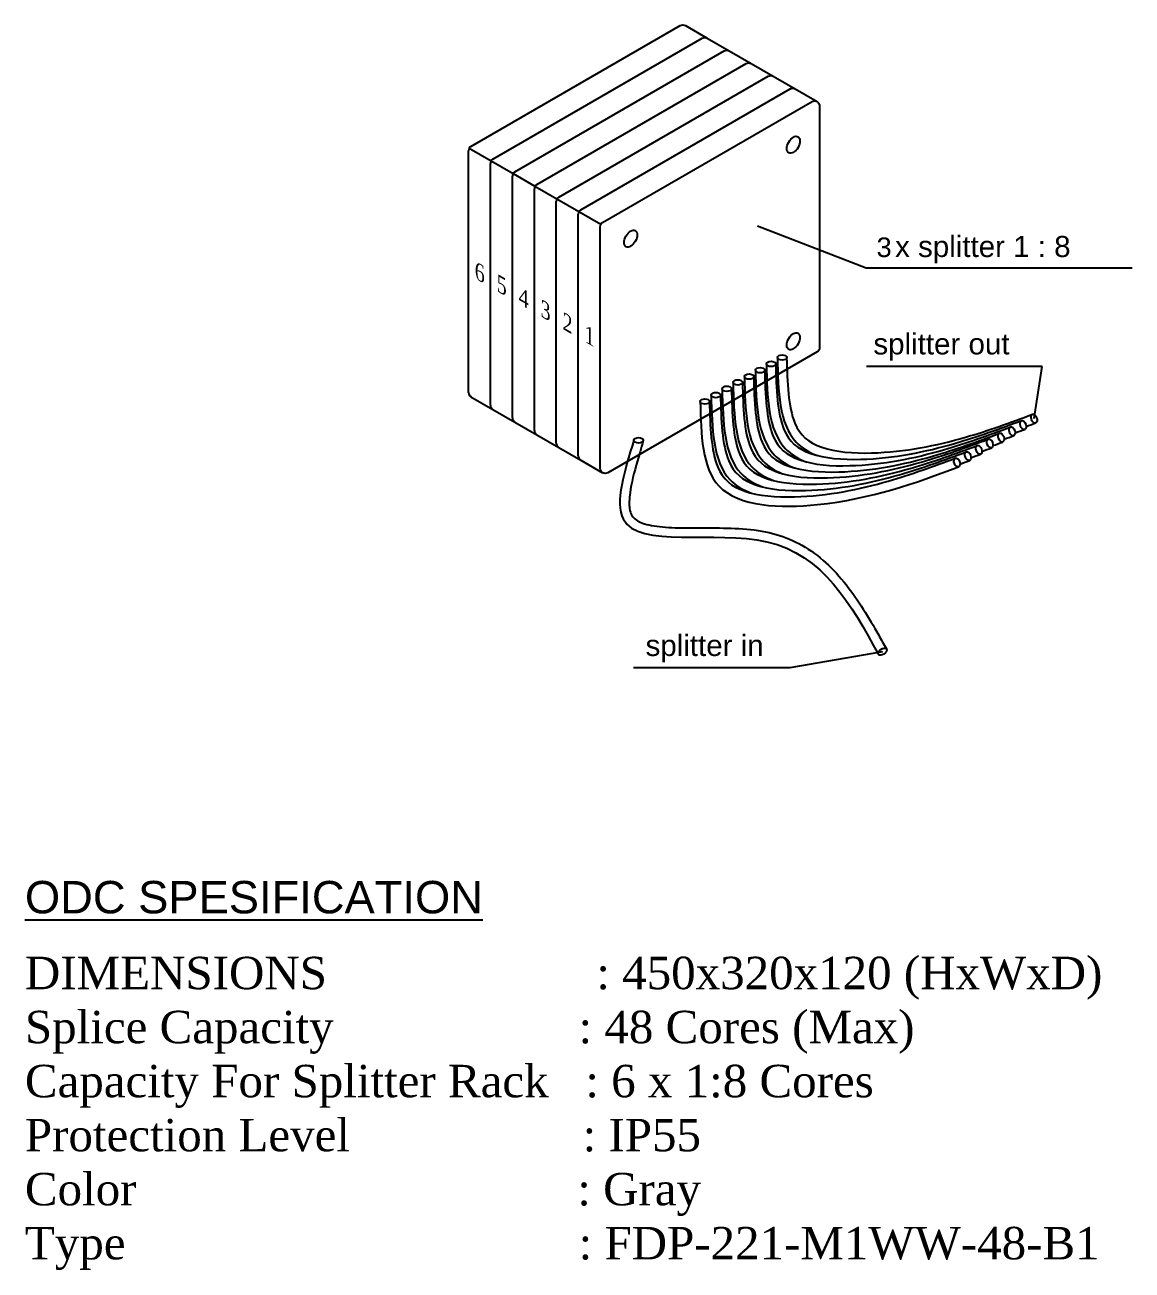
# Model space of a CAD drawing. Header units: metres. Extents: x 13679654 to 13688052, y 67972 to 70803.
# Drawn here: x 13684846.7 to 13684936.5, y 70465.3 to 70566.3 of the extents above; entities that cross this region are included whole.
import ezdxf
from ezdxf.enums import TextEntityAlignment as Align

# ---------------------------------------------------------------- set-up
doc = ezdxf.new("R2010")
doc.units = ezdxf.units.M
doc.header["$MEASUREMENT"] = 0
doc.layers.add('FDT STRUCTURE', color=7, linetype='Continuous')
doc.styles.get("Standard").update_dxf_attribs({"font": 'arial.ttf'})
doc.styles.add('Times-Roman', font='times.ttf')
doc.dimstyles.get("Standard").update_dxf_attribs({"dimtxt": 0.18, "dimasz": 0.18, "dimexe": 0.18, "dimexo": 0.0625, "dimgap": 0.09, "dimtad": 0, "dimtih": 1, "dimtoh": 1, "dimdec": 4, "dimzin": 0, "dimdsep": 46, "dimtxsty": 'Standard', "dimcen": 0.09, "dimadec": 0, "dimazin": 0, "dimtfac": 1, "dimtdec": 4, "dimtofl": 0, "dimtmove": 0, "dimatfit": 3, "dimfxl": 1, "dimtolj": 1, "dimtzin": 0, "dimarcsym": 0})

msp = doc.modelspace()

# ---------------------------------------------------------------- linework, layer by layer
at = {"layer": 'FDT STRUCTURE'}
for p, q in [((13684882.67, 70536.47), (13684882.67, 70556.07)), ((13684884.45, 70535.44), (13684884.45, 70555.05)), ((13684886.23, 70534.41), (13684886.23, 70554.02)), ((13684888.01, 70533.39), (13684888.01, 70552.99)), ((13684889.79, 70532.36), (13684889.79, 70551.96)), ((13684891.57, 70531.33), (13684891.57, 70550.93))]:
    msp.add_line(p, q, dxfattribs=at)
for points in [[(13684882.87, 70556.43), (13684899.85, 70566.23, -0.267949), (13684900.26, 70566.23)], [(13684884.65, 70555.4), (13684901.63, 70565.2, -0.267949), (13684902.04, 70565.2)], [(13684886.43, 70554.37), (13684903.41, 70564.18, -0.267949), (13684903.82, 70564.18)], [(13684888.21, 70553.35), (13684905.19, 70563.15, -0.267949), (13684905.6, 70563.15)], [(13684889.99, 70552.32), (13684906.97, 70562.12, -0.267949), (13684907.38, 70562.12)], [(13684891.77, 70551.29), (13684908.75, 70561.09, -0.267949), (13684909.16, 70561.09)]]:
    msp.add_lwpolyline(points, format="xyb", dxfattribs=at)
for points in [[(13684900.26, 70566.23), (13684902.04, 70565.2)], [(13684902.04, 70565.2), (13684903.82, 70564.18)], [(13684903.82, 70564.18), (13684905.6, 70563.15)], [(13684905.6, 70563.15), (13684907.38, 70562.12)], [(13684907.38, 70562.12), (13684909.16, 70561.09)], [(13684909.16, 70561.09), (13684910.94, 70560.06)], [(13684882.72, 70556.28), (13684884.5, 70555.25)], [(13684884.5, 70555.25), (13684886.28, 70554.22)], [(13684886.28, 70554.22), (13684888.06, 70553.2)], [(13684888.06, 70553.2), (13684889.84, 70552.17)], [(13684889.84, 70552.17), (13684891.62, 70551.14)], [(13684891.62, 70551.14), (13684893.4, 70550.11)], [(13684882.87, 70536.11), (13684884.65, 70535.09)], [(13684884.65, 70535.09), (13684886.43, 70534.06)], [(13684886.43, 70534.06), (13684888.21, 70533.03)], [(13684888.21, 70533.03), (13684889.99, 70532)], [(13684889.99, 70532), (13684891.77, 70530.97)], [(13684891.77, 70530.97), (13684893.55, 70529.95)], [(13684916.24, 70515.43), (13684908.73, 70514.12), (13684896.06, 70514.12)]]:
    msp.add_lwpolyline(points, dxfattribs=at)
msp.add_lwpolyline([(13684893.35, 70530.3), (13684893.35, 70549.91, -0.267949), (13684893.55, 70550.26), (13684910.53, 70560.06, -0.57735), (13684911.15, 70559.71), (13684911.15, 70540.1, -0.267949), (13684910.94, 70539.75), (13684893.96, 70529.95, -0.57735)], format="xyb", close=True, dxfattribs=at)
for centre, start, end in [((13684908.96, 70560.74), 60, 120), ((13684883.08, 70556.07), 120, 180), ((13684884.86, 70555.05), 120, 180), ((13684886.64, 70554.02), 120, 180), ((13684888.42, 70552.99), 120, 180), ((13684890.2, 70551.96), 120, 180), ((13684891.98, 70550.93), 120, 180), ((13684883.08, 70536.47), 180, 240), ((13684884.86, 70535.44), 180, 240), ((13684886.64, 70534.41), 180, 240), ((13684888.42, 70533.39), 180, 240), ((13684890.2, 70532.36), 180, 240), ((13684891.98, 70531.33), 180, 240)]:
    msp.add_arc(centre, 0.411, start, end, dxfattribs=at)
for centre, major_axis, ratio in [((13684909.02, 70556.56), (-0.378, -0.654), 0.57735), ((13684895.82, 70548.94), (-0.378, -0.654), 0.57735), ((13684909.02, 70540.62), (-0.378, -0.654), 0.57735), ((13684908.1, 70539.3), (-0.378, 0), 0.57735), ((13684906.32, 70538.27), (-0.378, 0), 0.57735), ((13684907.21, 70538.78), (-0.378, 0), 0.57735), ((13684904.51, 70537.28), (-0.378, 0), 0.57735), ((13684905.43, 70537.75), (-0.378, 0), 0.57735), ((13684902.73, 70536.25), (-0.378, 0), 0.57735), ((13684903.62, 70536.76), (-0.378, 0), 0.57735), ((13684901.84, 70535.73), (-0.378, 0), 0.57735), ((13684928.54, 70534.34), (0.13, -0.353), 0.598168), ((13684926.76, 70533.31), (0.13, -0.353), 0.598168), ((13684927.65, 70533.82), (0.13, -0.353), 0.598168), ((13684896.46, 70532.58), (-0.378, 0), 0.57735), ((13684924.96, 70532.32), (0.13, -0.353), 0.598168), ((13684925.87, 70532.8), (0.13, -0.353), 0.598168), ((13684923.18, 70531.29), (0.13, -0.353), 0.598168), ((13684924.07, 70531.8), (0.13, -0.353), 0.598168), ((13684922.29, 70530.78), (0.13, -0.353), 0.598168), ((13684916.24, 70515.43), (-0.324, -0.218), 0.58247)]:
    msp.add_ellipse(centre, major_axis=major_axis, ratio=ratio, dxfattribs=at)
for points, knots in [([(13684908.47, 70539.31), (13684908.52, 70537.26), (13684908.6, 70535.28), (13684909.56, 70532.98), (13684910.23, 70532.4), (13684912.43, 70531.63), (13684913.88, 70531.51), (13684918.09, 70531.64), (13684920.64, 70532.16), (13684924.84, 70533.37), (13684926.62, 70534.03), (13684928.41, 70534.69)], [0, 0, 0, 0, 0.1638999, 0.1638999, 0.2888429, 0.2888429, 0.4137858, 0.4137858, 0.6423938, 0.6423938, 0.8263053, 0.8263053, 0.8263053, 0.8263053]), ([(13684906.83, 70538.78), (13684906.89, 70536.1), (13684906.98, 70532.52), (13684909.41, 70531.08), (13684910.1, 70530.82)], [0, 0, 0, 0, 0.2148662, 0.2858208, 0.2858208, 0.2858208, 0.2858208]), ([(13684907.58, 70538.8), (13684907.63, 70536.75), (13684907.71, 70534.76), (13684908.67, 70532.46), (13684909.34, 70531.89), (13684911.54, 70531.12), (13684912.99, 70531), (13684917.2, 70531.12), (13684919.75, 70531.65), (13684923.95, 70532.86), (13684925.73, 70533.52), (13684927.52, 70534.18)], [0, 0, 0, 0, 0.1638999, 0.1638999, 0.2888429, 0.2888429, 0.4137858, 0.4137858, 0.6423938, 0.6423938, 0.8263053, 0.8263053, 0.8263053, 0.8263053]), ([(13684907.72, 70539.3), (13684907.78, 70536.61), (13684907.87, 70533.03), (13684910.3, 70531.59), (13684910.99, 70531.34)], [0, 0, 0, 0, 0.2148662, 0.2858208, 0.2858208, 0.2858208, 0.2858208]), ([(13684904.89, 70537.29), (13684904.93, 70535.24), (13684905.01, 70533.26), (13684905.98, 70530.96), (13684906.64, 70530.38), (13684908.84, 70529.61), (13684910.29, 70529.49), (13684914.5, 70529.62), (13684917.06, 70530.14), (13684921.25, 70531.35), (13684923.03, 70532.01), (13684924.83, 70532.67)], [0, 0, 0, 0, 0.1638999, 0.1638999, 0.2888429, 0.2888429, 0.4137858, 0.4137858, 0.6423938, 0.6423938, 0.8263053, 0.8263053, 0.8263053, 0.8263053]), ([(13684905.05, 70537.75), (13684905.11, 70535.07), (13684905.19, 70531.59), (13684907.49, 70530.13), (13684908.09, 70529.89)], [0, 0, 0, 0, 0.2148662, 0.2778992, 0.2778992, 0.2778992, 0.2778992]), ([(13684905.8, 70537.77), (13684905.85, 70535.72), (13684905.93, 70533.74), (13684906.89, 70531.44), (13684907.56, 70530.86), (13684909.76, 70530.09), (13684911.21, 70529.97), (13684915.42, 70530.1), (13684917.97, 70530.62), (13684922.17, 70531.83), (13684923.95, 70532.49), (13684925.74, 70533.15)], [0, 0, 0, 0, 0.1638999, 0.1638999, 0.2888429, 0.2888429, 0.4137858, 0.4137858, 0.6423938, 0.6423938, 0.8263053, 0.8263053, 0.8263053, 0.8263053]), ([(13684905.94, 70538.27), (13684906, 70535.58), (13684906.09, 70532.01), (13684908.52, 70530.56), (13684909.21, 70530.31)], [0, 0, 0, 0, 0.2148662, 0.2858208, 0.2858208, 0.2858208, 0.2858208]), ([(13684906.69, 70538.29), (13684906.74, 70536.24), (13684906.82, 70534.25), (13684907.78, 70531.95), (13684908.45, 70531.37), (13684910.65, 70530.6), (13684912.1, 70530.48), (13684916.31, 70530.61), (13684918.86, 70531.13), (13684923.06, 70532.35), (13684924.84, 70533), (13684926.63, 70533.66)], [0, 0, 0, 0, 0.1638999, 0.1638999, 0.2888429, 0.2888429, 0.4137858, 0.4137858, 0.6423938, 0.6423938, 0.8263053, 0.8263053, 0.8263053, 0.8263053]), ([(13684903.24, 70536.76), (13684903.31, 70534.07), (13684903.39, 70530.5), (13684905.82, 70529.06), (13684906.52, 70528.8)], [0, 0, 0, 0, 0.2148662, 0.2858208, 0.2858208, 0.2858208, 0.2858208]), ([(13684904, 70536.78), (13684904.04, 70534.73), (13684904.12, 70532.74), (13684905.09, 70530.44), (13684905.75, 70529.86), (13684907.95, 70529.1), (13684909.4, 70528.98), (13684913.61, 70529.1), (13684916.17, 70529.63), (13684920.36, 70530.84), (13684922.14, 70531.49), (13684923.94, 70532.16)], [0, 0, 0, 0, 0.1638999, 0.1638999, 0.2888429, 0.2888429, 0.4137858, 0.4137858, 0.6423938, 0.6423938, 0.8263053, 0.8263053, 0.8263053, 0.8263053]), ([(13684904.13, 70537.28), (13684904.2, 70534.59), (13684904.28, 70531.01), (13684906.71, 70529.57), (13684907.41, 70529.32)], [0, 0, 0, 0, 0.2148662, 0.2858208, 0.2858208, 0.2858208, 0.2858208]), ([(13684902.22, 70535.75), (13684902.26, 70533.7), (13684902.34, 70531.71), (13684903.31, 70529.42), (13684903.97, 70528.84), (13684906.17, 70528.07), (13684907.62, 70527.95), (13684911.83, 70528.08), (13684914.39, 70528.6), (13684918.58, 70529.81), (13684920.36, 70530.47), (13684922.16, 70531.13)], [0, 0, 0, 0, 0.1638999, 0.1638999, 0.2888429, 0.2888429, 0.4137858, 0.4137858, 0.6423938, 0.6423938, 0.8263053, 0.8263053, 0.8263053, 0.8263053]), ([(13684902.35, 70536.25), (13684902.42, 70533.56), (13684902.5, 70529.99), (13684904.93, 70528.54), (13684905.63, 70528.29)], [0, 0, 0, 0, 0.2148662, 0.2858208, 0.2858208, 0.2858208, 0.2858208]), ([(13684903.11, 70536.27), (13684903.15, 70534.22), (13684903.23, 70532.23), (13684904.2, 70529.93), (13684904.86, 70529.35), (13684907.06, 70528.58), (13684908.51, 70528.46), (13684912.72, 70528.59), (13684915.28, 70529.11), (13684919.47, 70530.33), (13684921.25, 70530.98), (13684923.05, 70531.64)], [0, 0, 0, 0, 0.1638999, 0.1638999, 0.2888429, 0.2888429, 0.4137858, 0.4137858, 0.6423938, 0.6423938, 0.8263053, 0.8263053, 0.8263053, 0.8263053]), ([(13684896.84, 70532.58), (13684896.66, 70531.87), (13684896.51, 70531.39), (13684896.1, 70529.98), (13684895.87, 70529.08), (13684895.7, 70527.83), (13684895.69, 70527.38), (13684895.77, 70526.84), (13684895.83, 70526.67), (13684895.96, 70526.41), (13684896.04, 70526.31), (13684896.28, 70526.11), (13684896.44, 70526.01), (13684897.02, 70525.76), (13684897.54, 70525.65), (13684898.79, 70525.51), (13684899.51, 70525.48), (13684901.83, 70525.46), (13684903.57, 70525.52), (13684906.06, 70525.3), (13684906.87, 70525.16), (13684908.37, 70524.73), (13684909.06, 70524.43), (13684911.13, 70523.26), (13684912.29, 70522.14), (13684914.29, 70519.61), (13684915.13, 70518.2), (13684916.15, 70516.4), (13684916.36, 70516.03), (13684916.57, 70515.65)], [0, 0, 0, 0, 0.603023, 0.603023, 1.809068, 1.809068, 2.622915, 2.622915, 3.138213, 3.138213, 3.653512, 3.653512, 4.16881, 4.16881, 5.159502, 5.159502, 6.150193, 6.150193, 8.137193, 8.137193, 9.123662, 9.123662, 10.110131, 10.110131, 12.315924, 12.315924, 14.521717, 14.521717, 15.104007, 15.104007, 15.104007, 15.104007])]:
    msp.add_open_spline(points, degree=3, knots=knots, dxfattribs=at)
for points in [[(13684901.46, 70535.73), (13684902.98, 70528.88), (13684910.98, 70527.37), (13684922.42, 70530.42)], [(13684896.08, 70532.58), (13684895.21, 70526.2), (13684906.87, 70524.35), (13684915.92, 70515.21)]]:
    msp.add_spline(points, degree=3, dxfattribs=at)
for points in [[(13684927.01, 70533.19), (13684927.27, 70533.28), (13684927.53, 70533.38), (13684927.78, 70533.47)], [(13684927.9, 70533.7), (13684928.16, 70533.8), (13684928.42, 70533.89), (13684928.67, 70533.99)], [(13684925.2, 70532.15), (13684925.47, 70532.25), (13684925.74, 70532.35), (13684926, 70532.44)], [(13684926.12, 70532.67), (13684926.38, 70532.77), (13684926.64, 70532.86), (13684926.89, 70532.96)], [(13684923.42, 70531.17), (13684923.68, 70531.26), (13684923.94, 70531.36), (13684924.2, 70531.45)], [(13684924.31, 70531.68), (13684924.57, 70531.78), (13684924.83, 70531.87), (13684925.09, 70531.97)], [(13684922.53, 70530.65), (13684922.79, 70530.75), (13684923.05, 70530.84), (13684923.31, 70530.94)]]:
    msp.add_open_spline(points, degree=3, dxfattribs=at)

# ---------------------------------------------------------------- texts
at = {"color": 7, "insert": (13684846.69, 70496.83), "char_height": 2.6301, "attachment_point": 1}
msp.add_mtext('{\\fArial|b0|i0|c0|p34;\\LODC SPESIFICATION}', dxfattribs=at)
at = {"color": 7, "insert": (13684846.69, 70490.68), "char_height": 2.6301, "width": 110.1052, "attachment_point": 1, "style": 'Times-Roman'}
msp.add_mtext('DIMENSIONS                      : 450x320x120 (HxWxD)\\PSplice Capacity                    : 48 Cores (Max)\\PCapacity For Splitter Rack   : 6 x 1:8 Cores\\PProtection Level                   : IP55\\PColor                                    : Gray\\PType                                     : FDP-221-M1WW-48-B1', dxfattribs=at)
at = {"layer": 'FDT STRUCTURE'}
for s, height, p in [('3', 1.59, (13684915.76, 70547.45)), ('x splitter 1 : 8', 1.7135, (13684917.27, 70547.45)), ('splitter out', 1.7135, (13684915.51, 70539.55)), ('splitter in', 1.7135, (13684897.03, 70515.08))]:
    msp.add_text(s, height=height, dxfattribs=at).set_placement(p)
at = {"layer": 'FDT STRUCTURE', "style": 'Times-Roman', "oblique": 330}
for s, p in [('6', (13684883.89, 70546.03)), ('5', (13684885.67, 70545)), ('4', (13684887.45, 70543.97)), ('3', (13684889.23, 70542.95)), ('2', (13684891.01, 70541.92)), ('1', (13684892.79, 70540.89))]:
    msp.add_text(s, height=1.23, rotation=330, dxfattribs=at).set_placement(p, align=Align.MIDDLE_CENTER)

# ---------------------------------------------------------------- leaders
at = {"layer": 'FDT STRUCTURE'}
for points in [[(13684906.11, 70549.99), (13684914.92, 70546.58), (13684936.49, 70546.58)], [(13684928.54, 70534.34), (13684929.21, 70538.58), (13684914.95, 70538.58)]]:
    msp.add_leader(points, dimstyle='Standard', override={"dimgap": 0.09, "dimtad": 0}, dxfattribs=at)

doc.saveas('drawing.dxf')
